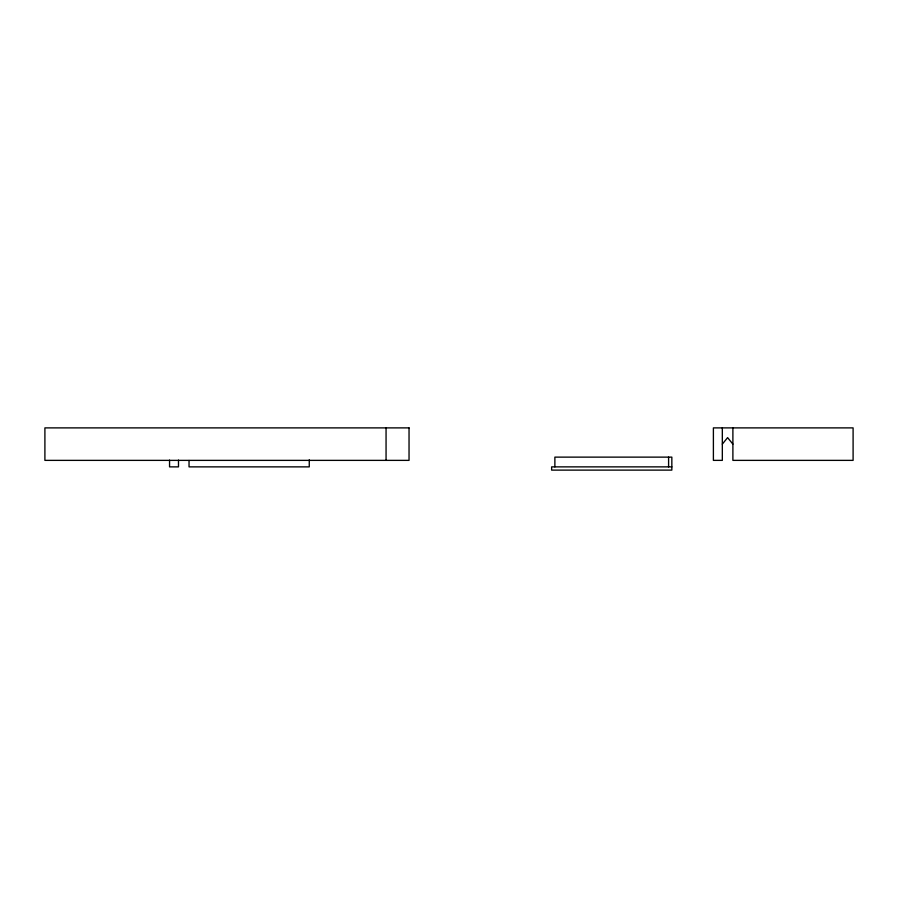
<?xml version="1.0" encoding="UTF-8"?>
<svg xmlns="http://www.w3.org/2000/svg" width="898" height="898" viewBox="0 0 898 898"><rect width="100%" height="100%" fill="white"/><g stroke="black" fill="none" stroke-linecap="round" stroke-linejoin="round"><path stroke-width="1.35" d="M722.329 444.128L727.605 437.629L732.891 444.128M671.839 466.87L551.63 466.87L551.63 470.114L671.839 470.114L671.839 457.127L554.874 457.127L554.874 466.87M732.891 427.886L732.891 460.371L853.1 460.371L853.1 427.886L713.394 427.886L713.394 460.371L722.329 460.371L722.329 427.886M668.595 457.127L668.595 466.87M386.061 427.886L386.061 460.371M309.26 459.81L309.26 466.87L189.04 466.87L189.04 460.517M178.489 460.102L178.489 466.87L169.554 466.87L169.554 460.102M409.039 427.886L44.9 427.886L44.9 460.371L409.039 460.371L409.039 427.886"/></g></svg>
